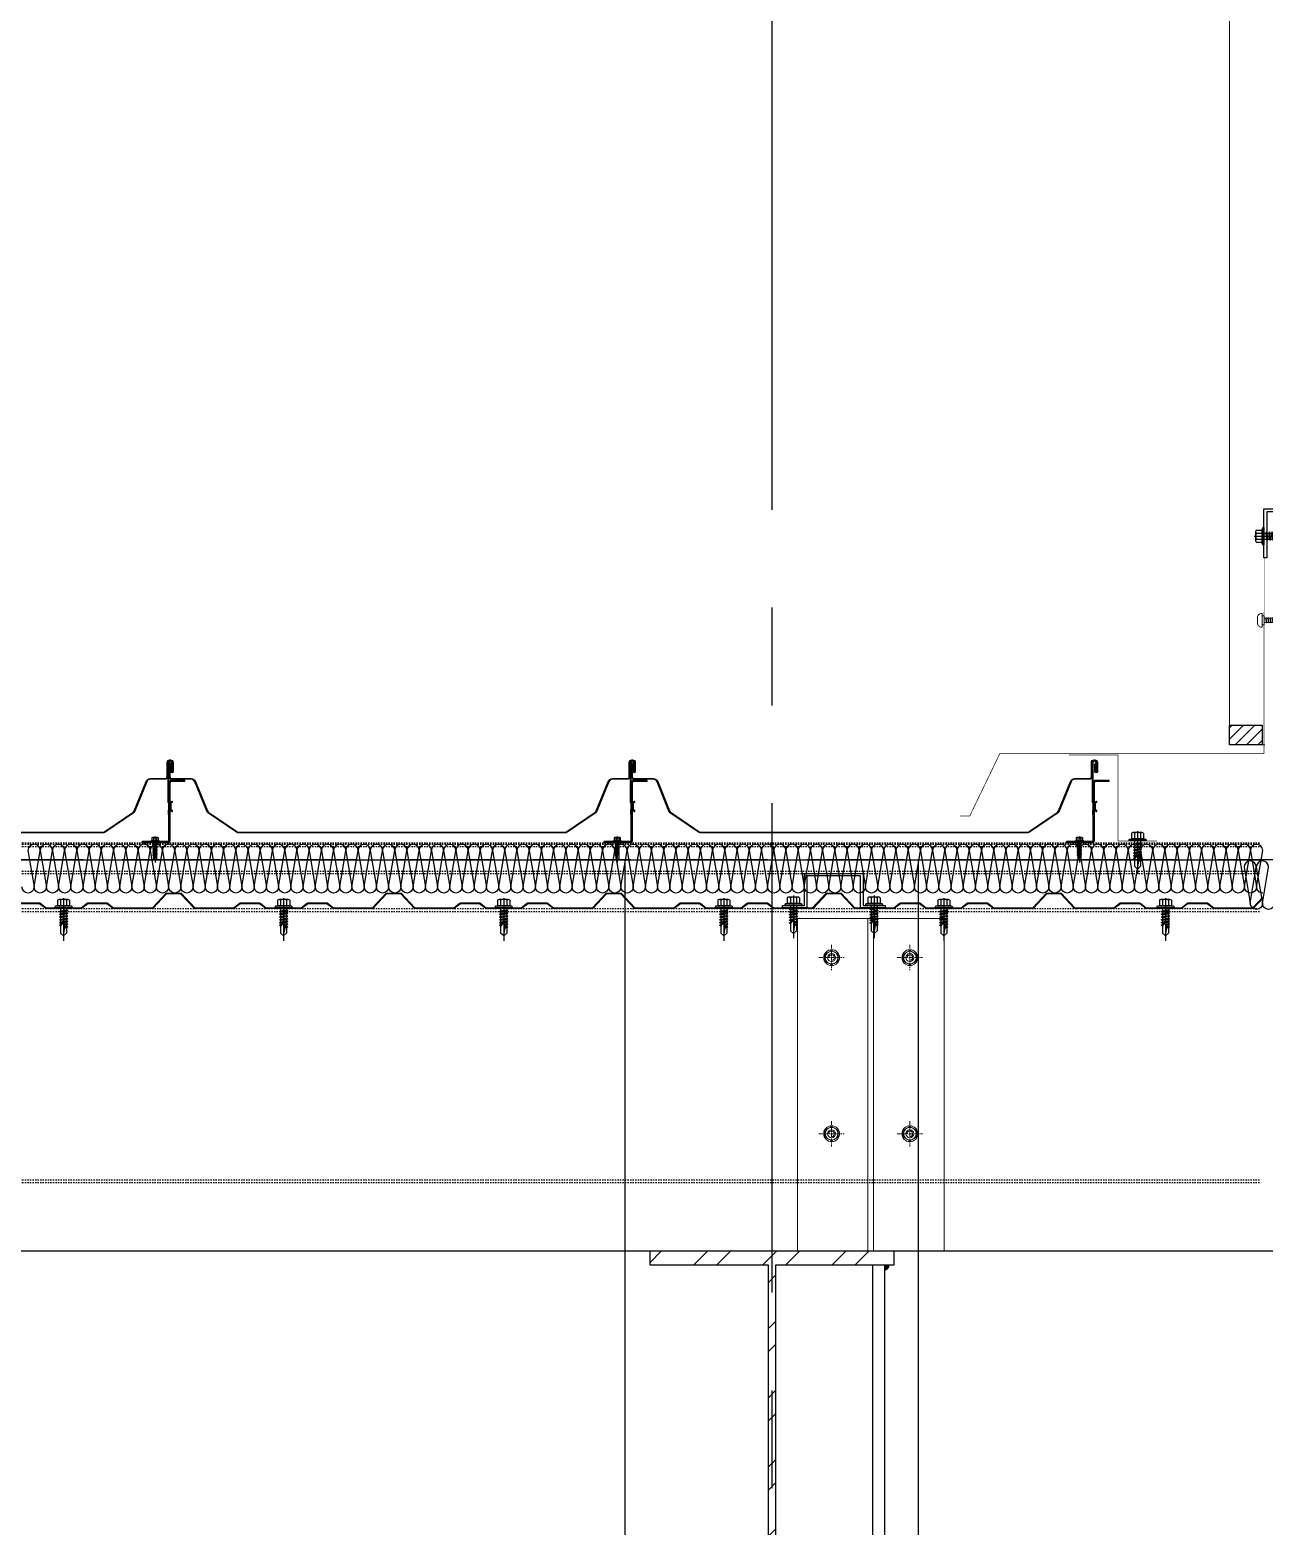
# Model space of a CAD drawing. Extents: x 220580 to 2027826, y -309201 to 71987.
# Drawn here: x 1040546 to 1041808, y -163057 to -161528 of the extents above; entities that cross this region are included whole.
import ezdxf

# ---------------------------------------------------------------- set-up
doc = ezdxf.new("R2010")
doc.units = 0
for name, pattern in [('CENTER', [2, 1.25, -0.25, 0.25, -0.25]), ('DASH', [0.35, 0.25, -0.1]), ('ZN-DOT', [0.25, 0, -0.25])]:
    doc.linetypes.add(name, pattern=pattern)
for name, color, linetype in [('!ZN5-钢材投影-40', 40, 'Continuous'), ('!ZN6-层高线-8', 8, 'ZN-DOT'), ('1 轴线 辅助线', 1, 'CENTER'), ('20剖面图$0$A-LIN-V', 9, 'Continuous'), ('A-AXIS-DP', 126, 'Continuous'), ('A-LIN-V', 9, 'Continuous'), ('AS-WALL', 40, 'Continuous'), ('BWM', 8, 'Continuous'), ('Fill', 8, 'Continuous'), ('Glass cotton', 95, 'Continuous'), ('pj', 4, 'Continuous'), ('SEAMLOK75 - SHEET', 6, 'Continuous'), ('V900型压型底板', 190, 'Continuous'), ('ZX', 240, 'CENTER'), ('建-墙-填充', 8, 'Continuous'), ('建-柱-钢', 9, 'Continuous'), ('焊缝', 8, 'Continuous'), ('紧固件', 40, 'Continuous')]:
    doc.layers.add(name, color=color, linetype=linetype)
for name, color, linetype, lineweight in [('0_SCREW RIVET', 4, 'Continuous', 15), ('S-dim', 81, 'Continuous', 0), ('屋面板', 6, 'Continuous', 13), ('底板', 2, 'Continuous', 13), ('彩钢板', 6, 'Continuous', 15), ('粗', 7, 'Continuous', 50)]:
    doc.layers.add(name, color=color, linetype=linetype, lineweight=lineweight)

# ---------------------------------------------------------------- blocks, each defined once
blk = doc.blocks.new('*U976')
at = {"layer": 'pj'}
for p, q in [((-4.4, 0.45), (-4.4, 0)), ((4.4, 0), (-4.4, 0)), ((-4.1, 0.75), (-3.1, 1)), ((4.1, 0.75), (-4.1, 0.75)), ((-3.1, 3.85), (-3.1, 1)), ((3.1, 1), (-3.1, 1)), ((2.33, 4.25), (-2.33, 4.25)), ((-2.04, 0.75), (-1.55, 1)), ((-1.55, 3.85), (-1.55, 1)), ((-1.55, 0), (-1.55, -1.59)), ((1.55, 3.85), (1.55, 1)), ((2.15, 0.75), (1.55, 1)), ((1.55, 0), (1.55, -1.09)), ((3.1, 3.85), (3.1, 1)), ((4.1, 0.75), (3.1, 1)), ((4.4, 0.45), (4.4, 0)), ((-2.11, -1.9), (2.11, -1.4)), ((-2.11, -1.9), (-1.55, -1.59)), ((-2.11, -1.9), (-1.55, -2.21)), ((-2.11, -3.3), (2.11, -2.8)), ((-2.11, -3.3), (-1.55, -2.99)), ((-2.11, -3.3), (-1.55, -3.61)), ((-2.11, -4.7), (2.11, -4.2)), ((-2.11, -4.7), (-1.55, -4.39)), ((-2.11, -4.7), (-1.55, -5.01)), ((-2.11, -6.1), (2.11, -5.6)), ((-2.11, -6.1), (-1.55, -5.79)), ((-2.11, -6.1), (-1.55, -6.41)), ((-2.11, -7.5), (2.11, -7)), ((-2.11, -7.5), (-1.55, -7.19)), ((-2.11, -7.5), (-1.55, -7.81)), ((-1.55, -1.59), (1.55, -1.09)), ((-1.55, -2.21), (1.55, -1.71)), ((-1.55, -2.21), (-1.55, -2.99)), ((-1.55, -2.99), (1.55, -2.49)), ((-1.55, -3.61), (1.55, -3.11)), ((-1.55, -3.61), (-1.55, -4.39)), ((-1.55, -4.39), (1.55, -3.89)), ((-1.55, -5.01), (1.55, -4.51)), ((-1.55, -5.01), (-1.55, -5.79)), ((-1.55, -5.79), (1.55, -5.29)), ((-1.55, -6.41), (1.55, -5.91)), ((-1.55, -6.41), (-1.55, -7.19)), ((-1.55, -7.19), (1.55, -6.69)), ((-1.55, -7.81), (1.55, -7.31)), ((1.55, -0.31), (1.55, -1.09)), ((2.11, -1.4), (1.55, -1.09)), ((2.11, -1.4), (1.55, -1.71)), ((1.55, -1.71), (1.55, -2.49)), ((2.11, -2.8), (1.55, -2.49)), ((2.11, -2.8), (1.55, -3.11)), ((1.55, -3.11), (1.55, -3.89)), ((2.11, -4.2), (1.55, -3.89)), ((2.11, -4.2), (1.55, -4.51)), ((1.55, -4.51), (1.55, -5.29)), ((2.11, -5.6), (1.55, -5.29)), ((2.11, -5.6), (1.55, -5.91)), ((1.55, -5.91), (1.55, -6.69)), ((2.11, -7), (1.55, -6.69)), ((2.11, -7), (1.55, -7.31)), ((1.55, -7.31), (1.55, -8.09)), ((-2.11, -8.9), (-1.55, -8.59)), ((-2.11, -8.9), (-1.14, -8.78)), ((-2.11, -8.9), (-1.55, -9.21)), ((-1.55, -7.81), (-1.55, -8.59)), ((-1.55, -8.59), (-0.99, -8.49)), ((-1.55, -9.21), (-1.33, -9.17)), ((-1.55, -9.21), (-1.55, -13)), ((0, -14.4), (-1.55, -13)), ((0, -14.4), (1.55, -13)), ((0.56, -8.24), (1.55, -8.09)), ((0.71, -8.55), (2.11, -8.4)), ((0.71, -8.83), (1.55, -8.71)), ((0.71, -9.61), (1.55, -9.49)), ((0.71, -9.95), (2.11, -9.8)), ((0.71, -10.23), (1.55, -10.11)), ((2.11, -8.4), (1.55, -8.09)), ((2.11, -8.4), (1.55, -8.71)), ((1.55, -8.71), (1.55, -9.49)), ((2.11, -9.8), (1.55, -9.49)), ((2.11, -9.8), (1.55, -10.11)), ((1.55, -10.11), (1.55, -13))]:
    blk.add_line(p, q, dxfattribs=at)
blk.add_lwpolyline([(0, -14.4), (0.71, -10.23), (0.71, -8.5, 0.417657), (0.41, -8.2, 0.097062), (-0.99, -8.49), (-1.55, -9.6)], format="xyb", dxfattribs=at)
for centre, radius, start, end in [((-4.1, 0.45), 0.3, 90, 180), ((-2.33, 3.3), 0.951, 35.40086, 144.59914), ((0, 1.05), 3.2, 61.05941, 118.94059), ((2.33, 3.3), 0.951, 35.40086, 144.59914), ((4.1, 0.45), 0.3, 0, 90)]:
    blk.add_arc(centre, radius, start, end, dxfattribs=at)
at = {"layer": 'ZX', "ltscale": 0.2}
blk.add_line((0, 4.94), (0, -16.83), dxfattribs=at)
blk = doc.blocks.new('00990')
at = {"color": 2}
blk.add_lwpolyline([(7292.4, -17093.5), (7314.9, -17093.5), (7314.9, -17061), (7374.9, -17061), (7374.9, -17093.5), (7397.4, -17093.5), (7397.4, -17096), (7372.4, -17096), (7372.4, -17063.5), (7317.4, -17063.5), (7317.4, -17096), (7292.4, -17096)], close=True, dxfattribs=at)
at = {"layer": '紧固件', "xscale": 2, "yscale": 2, "zscale": 2}
for p in [(7303.6, -17093.5), (7386.1, -17093.5, 0)]:
    blk.add_blockref('*U976', p, dxfattribs=at)
blk = doc.blocks.new('*U1984')
at = {"layer": 'pj'}
for p, q in [((-4.4, 0.5), (-4.4, 0)), ((4.4, 0), (-4.4, 0)), ((-4.1, 0.8), (-3.1, 1)), ((4.1, 0.8), (-4.1, 0.8)), ((-3.1, 3.9), (-3.1, 1)), ((3.1, 1), (-3.1, 1)), ((2.3, 4.2), (-2.3, 4.2)), ((-2, 0.8), (-1.5, 1)), ((-1.5, 3.9), (-1.5, 1)), ((-1.5, 0), (-1.5, -1.6)), ((1.5, 3.9), (1.5, 1)), ((2.2, 0.8), (1.5, 1)), ((1.5, 0), (1.5, -1.1)), ((3.1, 3.9), (3.1, 1)), ((4.1, 0.8), (3.1, 1)), ((4.4, 0.5), (4.4, 0)), ((-2.1, -1.9), (2.1, -1.4)), ((-2.1, -1.9), (-1.5, -1.6)), ((-2.1, -1.9), (-1.5, -2.2)), ((-2.1, -3.3), (2.1, -2.8)), ((-2.1, -3.3), (-1.5, -3)), ((-2.1, -3.3), (-1.5, -3.6)), ((-2.1, -4.7), (2.1, -4.2)), ((-2.1, -4.7), (-1.5, -4.4)), ((-2.1, -4.7), (-1.5, -5)), ((-2.1, -6.1), (2.1, -5.6)), ((-2.1, -6.1), (-1.5, -5.8)), ((-2.1, -6.1), (-1.5, -6.4)), ((-2.1, -7.5), (2.1, -7)), ((-2.1, -7.5), (-1.5, -7.2)), ((-2.1, -7.5), (-1.5, -7.8)), ((-2.1, -8.9), (2.1, -8.4)), ((-2.1, -8.9), (-1.5, -8.6)), ((-2.1, -8.9), (-1.5, -9.2)), ((-2.1, -10.3), (2.1, -9.8)), ((-2.1, -10.3), (-1.5, -10)), ((-2.1, -10.3), (-1.5, -10.6)), ((-2.1, -11.7), (2.1, -11.2)), ((-2.1, -11.7), (-1.5, -11.4)), ((-2.1, -11.7), (-1.5, -12)), ((-2.1, -13.1), (-1.5, -12.8)), ((-2.1, -13.1), (-1.1, -13)), ((-2.1, -13.1), (-1.5, -13.4)), ((-1.5, -1.6), (1.5, -1.1)), ((-1.5, -2.2), (1.5, -1.7)), ((-1.5, -2.2), (-1.5, -3)), ((-1.5, -3), (1.5, -2.5)), ((-1.5, -3.6), (1.5, -3.1)), ((-1.5, -3.6), (-1.5, -4.4)), ((-1.5, -4.4), (1.5, -3.9)), ((-1.5, -5), (1.5, -4.5)), ((-1.5, -5), (-1.5, -5.8)), ((-1.5, -5.8), (1.5, -5.3)), ((-1.5, -6.4), (1.5, -5.9)), ((-1.5, -6.4), (-1.5, -7.2)), ((-1.5, -7.2), (1.5, -6.7)), ((-1.5, -7.8), (1.5, -7.3)), ((-1.5, -7.8), (-1.5, -8.6)), ((-1.5, -8.6), (1.5, -8.1)), ((-1.5, -9.2), (1.5, -8.7)), ((-1.5, -9.2), (-1.5, -10)), ((-1.5, -10), (1.5, -9.5)), ((-1.5, -10.6), (1.5, -10.1)), ((-1.5, -10.6), (-1.5, -11.4)), ((-1.5, -11.4), (1.5, -10.9)), ((-1.5, -12), (1.5, -11.5)), ((-1.5, -12), (-1.5, -12.8)), ((-1.5, -12.8), (-1, -12.7)), ((-1.5, -13.4), (-1.5, -17.2)), ((-1.5, -13.4), (-1.3, -13.4)), ((0.6, -12.4), (1.5, -12.3)), ((0.7, -12.8), (2.1, -12.6)), ((0.7, -13), (1.5, -12.9)), ((0.7, -13.8), (1.5, -13.7)), ((0.7, -14.2), (2.1, -14)), ((0.7, -14.4), (1.5, -14.3)), ((1.5, -0.3), (1.5, -1.1)), ((2.1, -1.4), (1.5, -1.1)), ((2.1, -1.4), (1.5, -1.7)), ((1.5, -1.7), (1.5, -2.5)), ((2.1, -2.8), (1.5, -2.5)), ((2.1, -2.8), (1.5, -3.1)), ((1.5, -3.1), (1.5, -3.9)), ((2.1, -4.2), (1.5, -3.9)), ((2.1, -4.2), (1.5, -4.5)), ((1.5, -4.5), (1.5, -5.3)), ((2.1, -5.6), (1.5, -5.3)), ((2.1, -5.6), (1.5, -5.9)), ((1.5, -5.9), (1.5, -6.7)), ((2.1, -7), (1.5, -6.7)), ((2.1, -7), (1.5, -7.3)), ((1.5, -7.3), (1.5, -8.1)), ((2.1, -8.4), (1.5, -8.1)), ((2.1, -8.4), (1.5, -8.7)), ((1.5, -8.7), (1.5, -9.5)), ((2.1, -9.8), (1.5, -9.5)), ((2.1, -9.8), (1.5, -10.1)), ((1.5, -10.1), (1.5, -10.9)), ((2.1, -11.2), (1.5, -10.9)), ((2.1, -11.2), (1.5, -11.5)), ((1.5, -11.5), (1.5, -12.3)), ((2.1, -12.6), (1.5, -12.3)), ((2.1, -12.6), (1.5, -12.9)), ((1.5, -12.9), (1.5, -13.7)), ((2.1, -14), (1.5, -13.7)), ((2.1, -14), (1.5, -14.3)), ((1.5, -14.3), (1.5, -17.2)), ((0, -18.6), (-1.5, -17.2)), ((0, -18.6), (1.5, -17.2))]:
    blk.add_line(p, q, dxfattribs=at)
blk.add_lwpolyline([(0, -18.6), (0.7, -14.4), (0.7, -12.7, 0.417657), (0.4, -12.4, 0.097062), (-1, -12.7), (-1.5, -13.8)], format="xyb", dxfattribs=at)
for centre, radius, start, end in [((-4.1, 0.5), 0.3, 90, 180), ((-2.3, 3.3), 0.951, 35.4009, 144.5991), ((0, 1), 3.2, 61.0594, 118.9406), ((2.3, 3.3), 0.951, 35.4009, 144.5991), ((4.1, 0.5), 0.3, 0, 90)]:
    blk.add_arc(centre, radius, start, end, dxfattribs=at)
at = {"layer": 'ZX', "ltscale": 0.2}
blk.add_line((0, 4.9), (0, -21), dxfattribs=at)
blk = doc.blocks.new('A$C06060CBF')
at = {"layer": '粗', "lineweight": -2}
for p, q in [((26.8, 41.2), (26.8, 82.1)), ((27.4, 41.2), (27.4, 82.1)), ((27.4, 2.3), (27.4, 61.4)), ((28.7, 2.3), (28.7, 61.4)), ((43.8, 63.6), (29.7, 63.6)), ((43.8, 62.4), (29.7, 62.4)), ((43.8, 62.4), (43.8, 63.6)), ((28.7, 59.5), (27.4, 59.5)), ((26.8, 33), (26.8, 28.9)), ((28.7, 41.2), (27.4, 41.2)), ((27.4, 33), (27.4, 28.9)), ((28.7, 33), (27.4, 33)), ((30.4, 42.2), (28, 40.8)), ((30.4, 32), (28, 33.3)), ((29.2, 40.8), (28.4, 40.3)), ((29.2, 33.4), (28.4, 33.9)), ((30.7, 41.6), (29.2, 40.8)), ((29.2, 33.8), (29.2, 40.3)), ((30.7, 32.5), (29.2, 33.4)), ((30.9, 41.1), (29.8, 40.4)), ((29.8, 33.8), (29.8, 40.3)), ((30.6, 33.3), (29.8, 33.7)), ((30.9, 33.1), (29.8, 33.7)), ((26.4, 1.2), (0, 1.2)), ((0, 0), (0, 1.2)), ((26.4, 0), (0, 0)), ((19.5, 0), (19.5, 1.2))]:
    blk.add_line(p, q, dxfattribs=at)
at = {"layer": '粗'}
blk.add_line((27.4, 28.9), (26.8, 28.9), dxfattribs=at)
at = {"layer": '粗', "linetype": 'DASH', "lineweight": -2}
for p, q in [((9.7, 1.2), (9.7, 0)), ((16.9, 1.2), (16.9, 0))]:
    blk.add_line(p, q, dxfattribs=at)
at = {"layer": '粗', "lineweight": -2}
blk.add_lwpolyline([(27.4, 82.1, -1), (29.9, 82.1), (29.9, 73.1), (30.5, 73.1), (30.5, 82.1, 1), (26.8, 82.1)], format="xyb", dxfattribs=at)
for centre, radius, start, end in [((29.7, 61.4), 2.25, 90, 180), ((29.7, 61.4), 1.02, 90, 180), ((27.8, 41.2), 1.02, 180, 300), ((27.8, 33), 1.02, 60, 180), ((27.8, 41.2), 0.41, 180, 300), ((27.8, 33), 0.41, 60, 180), ((29.9, 40.3), 0.717, 120, 180), ((29.9, 33.8), 0.717, 180, 240), ((29.9, 40.3), 0.102, 120, 180), ((29.9, 33.8), 0.102, 180, 240), ((30.6, 41.6), 0.627, 302.657, 103.9204), ((30.6, 32.6), 0.627, 256.0796, 57.343), ((26.4, 2.3), 1.02, 270, 0), ((26.4, 2.3), 2.25, 270, 0)]:
    blk.add_arc(centre, radius, start, end, dxfattribs=at)
at = {"layer": '紧固件', "xscale": -1.023999999801318, "yscale": 1.023999999801318, "zscale": 1.023999999801318}
blk.add_blockref('*U1984', (13.2, 1.2), dxfattribs=at)
blk = doc.blocks.new('903092')
at = {"layer": 'A-AXIS-DP', "color": 2, "ltscale": 2800}
blk.add_lwpolyline([(1167543.6, 395881.2), (1167496.6, 395881.2), (1167496.6, 395834.2), (1167493.6, 395834.2), (1167493.6, 395884.2), (1167543.6, 395884.2)], close=True, dxfattribs=at)
at = {"layer": '屋面板', "color": 6, "const_width": 0.7}
blk.add_lwpolyline([(1167493.6, 395884.2), (1167493.6, 395634.2)], close=True, dxfattribs=at)
at = {"layer": '屋面板', "color": 6}
blk.add_lwpolyline([(1167182.9, 395570.5, 0.7, 0.7, 0), (1167192.9, 395570.5, 0.7, 0.7, 0), (1167223.6, 395634.2, 0.7, 0.7, 0), (1167493.6, 395634.2, 0.7, 0.7, 0), (1167223.6, 395634.2, 0, 0, 0)], format="xyseb", dxfattribs=at)
at = {"layer": '屋面板', "color": 2}
blk.add_lwpolyline([(1167294.4, 395632.8, 0.7, 0.7, 0), (1167344.4, 395632.8, 0.7, 0.7, 0), (1167344.4, 395545, 0.7, 0.7, 0), (1167344.4, 395632.8, 0, 0, 0)], format="xyseb", dxfattribs=at)
at = {"layer": '屋面板', "color": 2, "const_width": 0.7}
blk.add_lwpolyline([(1167344.4, 395545), (1167384.4, 395545)], dxfattribs=at)
at = {"layer": '紧固件', "xscale": 2, "yscale": 2, "zscale": 2, "rotation": 90}
blk.add_blockref('*U976', (1167493.6, 395856.4), dxfattribs=at)
at = {"layer": '紧固件', "xscale": 2, "yscale": 2, "zscale": 2}
blk.add_blockref('*U976', (1167364.4, 395545), dxfattribs=at)
blk = doc.blocks.new('*U978')
at = {"color": 4}
for points in [[(-7, -1, 1), (9, -1, 1), (-7, -1, 1)], [(-5.4, -1, 1), (7.4, -1, 1), (-5.4, -1, 1)], [(-3, -1, 1), (5, -1, 1), (-3, -1, 1)], [(1, -3.8, 2.414214), (-1.8, -1, 2.414214)]]:
    blk.add_lwpolyline(points, format="xyb", dxfattribs=at)
blk.add_lwpolyline([(1, -8.3), (-5.7, -4.6), (-5.7, 2.6), (1, 6.3), (7.7, 2.6), (7.7, -4.6), (1, -8.3)], dxfattribs=at)
at = {"color": 1, "linetype": 'CENTER', "ltscale": 3}
for points in [[(1, 11.8), (1, -13.8)], [(-11.8, -1), (13.8, -1)]]:
    blk.add_lwpolyline(points, dxfattribs=at)
blk = doc.blocks.new('4356')
at = {"layer": 'S-dim', "ltscale": 10}
for p, q in [((1239454.8, -86062.1), (1239604.8, -86062.1)), ((1239454.8, -86062.1), (1239454.8, -86402.1)), ((1239526.8, -86062.1), (1239526.8, -86402.1)), ((1239532.8, -86062.1), (1239532.8, -86402.1)), ((1239604.8, -86062.1), (1239604.8, -86402.1)), ((1239454.8, -86402.1), (1239604.8, -86402.1))]:
    blk.add_line(p, q, dxfattribs=at)
at = {"xscale": 1.010860484544767, "yscale": 1.010860484544767, "zscale": 1.010860484544767}
for p in [(1239488.8, -86101.1), (1239568.8, -86101.1), (1239488.8, -86281.1), (1239568.8, -86281.1)]:
    blk.add_blockref('*U978', p, dxfattribs=at)
blk = doc.blocks.new('A$C073f1b6f')
at = {"color": 1, "ltscale": 10}
blk.add_line((-3522.2, -2382.6), (-333.2, -2382.6), dxfattribs=at)
at = {"color": 3, "ltscale": 10}
for p, q in [((-3522.2, -2384.1), (-333.2, -2384.1)), ((-3522.2, -2386.6), (-333.2, -2386.6)), ((-3522.2, -2411.6), (-333.2, -2411.6)), ((-3522.2, -2414.1), (-333.2, -2414.1))]:
    blk.add_line(p, q, dxfattribs=at)
at = {"color": 6, "ltscale": 10}
for p, q in [((-3522.2, -2450), (-333.2, -2450)), ((-3522.2, -2453), (-333.2, -2453)), ((-3522.2, -2727), (-333.2, -2727)), ((-3522.2, -2730), (-333.2, -2730))]:
    blk.add_line(p, q, dxfattribs=at)
at = {"layer": 'A-LIN-V', "color": 8}
blk.add_line((-3525.2, -2400), (-335, -2400), dxfattribs=at)
at = {"layer": 'A-LIN-V'}
blk.add_line((-3522.2, -2400), (-332, -2400), dxfattribs=at)
at = {"layer": 'AS-WALL', "color": 8}
blk.add_line((-435, -2400), (-335, -2400), dxfattribs=at)
at = {"layer": 'AS-WALL'}
blk.add_line((-432, -2400), (-332, -2400), dxfattribs=at)
at = {"layer": 'BWM'}
blk.add_lwpolyline([(-333.2, -2434.1, -0.414214), (-339.4, -2427.8), (-333.2, -2390.4, 1), (-345.7, -2390.4), (-339.4, -2427.8, -1), (-351.9, -2427.8), (-345.7, -2390.4, 1), (-358.2, -2390.4), (-351.9, -2427.8, -1), (-364.4, -2427.8), (-358.2, -2390.4, 1), (-370.7, -2390.4), (-364.4, -2427.8, -1), (-376.9, -2427.8), (-370.7, -2390.4, 1), (-383.2, -2390.4), (-376.9, -2427.8, -1), (-389.4, -2427.8), (-383.2, -2390.4, 1), (-395.7, -2390.4), (-389.4, -2427.8, -1), (-401.9, -2427.8), (-395.7, -2390.4, 1), (-408.2, -2390.4), (-401.9, -2427.8, -1), (-414.4, -2427.8), (-408.2, -2390.4, 1), (-420.7, -2390.4), (-414.4, -2427.8, -1), (-426.9, -2427.8), (-420.7, -2390.4, 1), (-433.2, -2390.4), (-426.9, -2427.8, -1), (-439.4, -2427.8), (-433.2, -2390.4, 1), (-445.7, -2390.4), (-439.4, -2427.8, -1), (-451.9, -2427.8), (-445.7, -2390.4, 1), (-458.2, -2390.4), (-451.9, -2427.8, -1), (-464.4, -2427.8), (-458.2, -2390.4, 1), (-470.7, -2390.4), (-464.4, -2427.8, -1), (-476.9, -2427.8), (-470.7, -2390.4, 1), (-483.2, -2390.4), (-476.9, -2427.8, -1), (-489.4, -2427.8), (-483.2, -2390.4, 1), (-495.7, -2390.4), (-489.4, -2427.8, -1), (-501.9, -2427.8), (-495.7, -2390.4, 1), (-508.2, -2390.4), (-501.9, -2427.8, -1), (-514.4, -2427.8), (-508.2, -2390.4, 1), (-520.7, -2390.4), (-514.4, -2427.8, -1), (-526.9, -2427.8), (-520.7, -2390.4, 1), (-533.2, -2390.4), (-526.9, -2427.8, -1), (-539.4, -2427.8), (-533.2, -2390.4, 1), (-545.7, -2390.4), (-539.4, -2427.8, -1), (-551.9, -2427.8), (-545.7, -2390.4, 1), (-558.2, -2390.4), (-551.9, -2427.8, -1), (-564.4, -2427.8), (-558.2, -2390.4, 1), (-570.7, -2390.4), (-564.4, -2427.8, -1), (-576.9, -2427.8), (-570.7, -2390.4, 1), (-583.2, -2390.4), (-576.9, -2427.8, -1), (-589.4, -2427.8), (-583.2, -2390.4, 1), (-595.7, -2390.4), (-589.4, -2427.8, -1), (-601.9, -2427.8), (-595.7, -2390.4, 1), (-608.2, -2390.4), (-601.9, -2427.8, -1), (-614.4, -2427.8), (-608.2, -2390.4, 1), (-620.7, -2390.4), (-614.4, -2427.8, -1), (-626.9, -2427.8), (-620.7, -2390.4, 1), (-633.2, -2390.4), (-626.9, -2427.8, -1), (-639.4, -2427.8), (-633.2, -2390.4, 1), (-645.7, -2390.4), (-639.4, -2427.8, -1), (-651.9, -2427.8), (-645.7, -2390.4, 1), (-658.2, -2390.4), (-651.9, -2427.8, -1), (-664.4, -2427.8), (-658.2, -2390.4, 1), (-670.7, -2390.4), (-664.4, -2427.8, -1), (-676.9, -2427.8), (-670.7, -2390.4, 1), (-683.2, -2390.4), (-676.9, -2427.8, -1), (-689.4, -2427.8), (-683.2, -2390.4, 1), (-695.7, -2390.4), (-689.4, -2427.8, -1), (-701.9, -2427.8), (-695.7, -2390.4, 1), (-708.2, -2390.4), (-701.9, -2427.8, -1), (-714.4, -2427.8), (-708.2, -2390.4, 1), (-720.7, -2390.4), (-714.4, -2427.8, -1), (-726.9, -2427.8), (-720.7, -2390.4, 1), (-733.2, -2390.4), (-726.9, -2427.8, -1), (-739.4, -2427.8), (-733.2, -2390.4, 1), (-745.7, -2390.4), (-739.4, -2427.8, -1), (-751.9, -2427.8), (-745.7, -2390.4, 1), (-758.2, -2390.4), (-751.9, -2427.8, -1), (-764.4, -2427.8), (-758.2, -2390.4, 1), (-770.7, -2390.4), (-764.4, -2427.8, -1), (-776.9, -2427.8), (-770.7, -2390.4, 1), (-783.2, -2390.4), (-776.9, -2427.8, -1), (-789.4, -2427.8), (-783.2, -2390.4, 1), (-795.7, -2390.4), (-789.4, -2427.8, -1), (-801.9, -2427.8), (-795.7, -2390.4, 1), (-808.2, -2390.4), (-801.9, -2427.8, -1), (-814.4, -2427.8), (-808.2, -2390.4, 1), (-820.7, -2390.4), (-814.4, -2427.8, -1), (-826.9, -2427.8), (-820.7, -2390.4, 1), (-833.2, -2390.4), (-826.9, -2427.8, -1), (-839.4, -2427.8), (-833.2, -2390.4, 1), (-845.7, -2390.4), (-839.4, -2427.8, -1), (-851.9, -2427.8), (-845.7, -2390.4, 1), (-858.2, -2390.4), (-851.9, -2427.8, -1), (-864.4, -2427.8), (-858.2, -2390.4, 1), (-870.7, -2390.4), (-864.4, -2427.8, -1), (-876.9, -2427.8), (-870.7, -2390.4, 1), (-883.2, -2390.4), (-876.9, -2427.8, -1), (-889.4, -2427.8), (-883.2, -2390.4, 1), (-895.7, -2390.4), (-889.4, -2427.8, -1), (-901.9, -2427.8), (-895.7, -2390.4, 1), (-908.2, -2390.4), (-901.9, -2427.8, -1), (-914.4, -2427.8), (-908.2, -2390.4, 1), (-920.7, -2390.4), (-914.4, -2427.8, -1), (-926.9, -2427.8), (-920.7, -2390.4, 1), (-933.2, -2390.4), (-926.9, -2427.8, -1), (-939.4, -2427.8), (-933.2, -2390.4, 1), (-945.7, -2390.4), (-939.4, -2427.8, -1), (-951.9, -2427.8), (-945.7, -2390.4, 1), (-958.2, -2390.4), (-951.9, -2427.8, -1), (-964.4, -2427.8), (-958.2, -2390.4, 1), (-970.7, -2390.4), (-964.4, -2427.8, -1), (-976.9, -2427.8), (-970.7, -2390.4, 1), (-983.2, -2390.4), (-976.9, -2427.8, -1), (-989.4, -2427.8), (-983.2, -2390.4, 1), (-995.7, -2390.4), (-989.4, -2427.8, -1), (-1001.9, -2427.8), (-995.7, -2390.4, 1), (-1008.2, -2390.4), (-1001.9, -2427.8, -1), (-1014.4, -2427.8), (-1008.2, -2390.4, 1), (-1020.7, -2390.4), (-1014.4, -2427.8, -1), (-1026.9, -2427.8), (-1020.7, -2390.4, 1), (-1033.2, -2390.4), (-1026.9, -2427.8, -1), (-1039.4, -2427.8), (-1033.2, -2390.4, 1), (-1045.7, -2390.4), (-1039.4, -2427.8, -1), (-1051.9, -2427.8), (-1045.7, -2390.4, 1), (-1058.2, -2390.4), (-1051.9, -2427.8, -1), (-1064.4, -2427.8), (-1058.2, -2390.4, 1), (-1070.7, -2390.4), (-1064.4, -2427.8, -1), (-1076.9, -2427.8), (-1070.7, -2390.4, 1), (-1083.2, -2390.4), (-1076.9, -2427.8, -1), (-1089.4, -2427.8), (-1083.2, -2390.4, 1), (-1095.7, -2390.4), (-1089.4, -2427.8, -1), (-1101.9, -2427.8), (-1095.7, -2390.4, 1), (-1108.2, -2390.4), (-1101.9, -2427.8, -1), (-1114.4, -2427.8), (-1108.2, -2390.4, 1), (-1120.7, -2390.4), (-1114.4, -2427.8, -1), (-1126.9, -2427.8), (-1120.7, -2390.4, 1), (-1133.2, -2390.4), (-1126.9, -2427.8, -1), (-1139.4, -2427.8), (-1133.2, -2390.4, 1), (-1145.7, -2390.4), (-1139.4, -2427.8, -1), (-1151.9, -2427.8), (-1145.7, -2390.4, 1), (-1158.2, -2390.4), (-1151.9, -2427.8, -1), (-1164.4, -2427.8), (-1158.2, -2390.4, 1), (-1170.7, -2390.4), (-1164.4, -2427.8, -1), (-1176.9, -2427.8), (-1170.7, -2390.4, 1), (-1183.2, -2390.4), (-1176.9, -2427.8, -1), (-1189.4, -2427.8), (-1183.2, -2390.4, 1), (-1195.7, -2390.4), (-1189.4, -2427.8, -1), (-1201.9, -2427.8), (-1195.7, -2390.4, 1), (-1208.2, -2390.4), (-1201.9, -2427.8, -1), (-1214.4, -2427.8), (-1208.2, -2390.4, 1), (-1220.7, -2390.4), (-1214.4, -2427.8, -1), (-1226.9, -2427.8), (-1220.7, -2390.4, 1), (-1233.2, -2390.4), (-1226.9, -2427.8, -1), (-1239.4, -2427.8), (-1233.2, -2390.4, 1), (-1245.7, -2390.4), (-1239.4, -2427.8, -1), (-1251.9, -2427.8), (-1245.7, -2390.4, 1), (-1258.2, -2390.4), (-1251.9, -2427.8, -1), (-1264.4, -2427.8), (-1258.2, -2390.4, 1), (-1270.7, -2390.4), (-1264.4, -2427.8, -1), (-1276.9, -2427.8), (-1270.7, -2390.4, 1), (-1283.2, -2390.4), (-1276.9, -2427.8, -1), (-1289.4, -2427.8), (-1283.2, -2390.4, 1), (-1295.7, -2390.4), (-1289.4, -2427.8, -1), (-1301.9, -2427.8), (-1295.7, -2390.4, 1), (-1308.2, -2390.4), (-1301.9, -2427.8, -1), (-1314.4, -2427.8), (-1308.2, -2390.4, 1), (-1320.7, -2390.4), (-1314.4, -2427.8, -1), (-1326.9, -2427.8), (-1320.7, -2390.4, 1), (-1333.2, -2390.4), (-1326.9, -2427.8, -1), (-1339.4, -2427.8), (-1333.2, -2390.4, 1), (-1345.7, -2390.4), (-1339.4, -2427.8, -1), (-1351.9, -2427.8), (-1345.7, -2390.4, 1), (-1358.2, -2390.4), (-1351.9, -2427.8, -1), (-1364.4, -2427.8), (-1358.2, -2390.4, 1), (-1370.7, -2390.4), (-1364.4, -2427.8, -1), (-1376.9, -2427.8), (-1370.7, -2390.4, 1), (-1383.2, -2390.4), (-1376.9, -2427.8, -1), (-1389.4, -2427.8), (-1383.2, -2390.4, 1), (-1395.7, -2390.4), (-1389.4, -2427.8, -1), (-1401.9, -2427.8), (-1395.7, -2390.4, 1), (-1408.2, -2390.4), (-1401.9, -2427.8, -1), (-1414.4, -2427.8), (-1408.2, -2390.4, 1), (-1420.7, -2390.4), (-1414.4, -2427.8, -1), (-1426.9, -2427.8), (-1420.7, -2390.4, 1), (-1433.2, -2390.4), (-1426.9, -2427.8, -1), (-1439.4, -2427.8), (-1433.2, -2390.4, 1), (-1445.7, -2390.4), (-1439.4, -2427.8, -1), (-1451.9, -2427.8), (-1445.7, -2390.4, 1), (-1458.2, -2390.4), (-1451.9, -2427.8, -1), (-1464.4, -2427.8), (-1458.2, -2390.4, 1), (-1470.7, -2390.4), (-1464.4, -2427.8, -1), (-1476.9, -2427.8), (-1470.7, -2390.4, 1), (-1483.2, -2390.4), (-1476.9, -2427.8, -1), (-1489.4, -2427.8), (-1483.2, -2390.4, 1), (-1495.7, -2390.4), (-1489.4, -2427.8, -1), (-1501.9, -2427.8), (-1495.7, -2390.4, 1), (-1508.2, -2390.4), (-1501.9, -2427.8, -1), (-1514.4, -2427.8), (-1508.2, -2390.4, 1), (-1520.7, -2390.4), (-1514.4, -2427.8, -1), (-1526.9, -2427.8), (-1520.7, -2390.4, 1), (-1533.2, -2390.4), (-1526.9, -2427.8, -1), (-1539.4, -2427.8), (-1533.2, -2390.4, 1), (-1545.7, -2390.4), (-1539.4, -2427.8, -1), (-1551.9, -2427.8), (-1545.7, -2390.4, 1), (-1558.2, -2390.4), (-1551.9, -2427.8, -1), (-1564.4, -2427.8), (-1558.2, -2390.4, 1), (-1570.7, -2390.4), (-1564.4, -2427.8, -1), (-1576.9, -2427.8), (-1570.7, -2390.4, 1), (-1583.2, -2390.4), (-1576.9, -2427.8, -1), (-1589.4, -2427.8), (-1583.2, -2390.4, 1), (-1595.7, -2390.4), (-1589.4, -2427.8, -1), (-1601.9, -2427.8)], format="xyb", dxfattribs=at)
at = {"layer": 'SEAMLOK75 - SHEET'}
blk.add_lwpolyline([(-1686, -2371.9), (-1519.4, -2371.9, 0.149451), (-1517.2, -2371.2), (-1488.6, -2351.9, 0.149451), (-1487.2, -2350.1), (-1475, -2320, -0.305731), (-1470.6, -2317.1), (-1455.4, -2317.1, 0.414214), (-1453.4, -2315.1), (-1453.4, -2300.6, -0.414214), (-1450.7, -2297.9), (-1450, -2297.9, -0.414214), (-1447.3, -2300.6), (-1447.3, -2309.9, -1), (-1450, -2309.9), (-1450, -2302), (-1449.3, -2302), (-1449.3, -2309.9, 1), (-1448, -2309.9), (-1448, -2300.6, 0.414214), (-1450, -2298.6), (-1450.7, -2298.6, 0.414214), (-1452.7, -2300.6), (-1452.7, -2315.1, -0.414214), (-1455.4, -2317.8), (-1470.6, -2317.8, 0.305731), (-1474.3, -2320.3), (-1486.5, -2350.4, -0.149451), (-1488.2, -2352.5), (-1516.8, -2371.8, -0.149451), (-1519.4, -2372.6), (-1686, -2372.6)], format="xyb", dxfattribs=at)
for points in [[(-1213.4, -2372.6), (-1379.9, -2372.6, -0.149451), (-1382.6, -2371.8), (-1411.1, -2352.5, -0.149451), (-1412.9, -2350.4), (-1425, -2320.3, 0.305731), (-1428.7, -2317.8), (-1448.5, -2317.8, -0.414214), (-1451.2, -2315.1), (-1451.2, -2302, -1), (-1449.1, -2302), (-1449.1, -2309.9), (-1449.8, -2309.9), (-1449.8, -2302, 1), (-1450.5, -2302), (-1450.5, -2315.1, 0.414214), (-1448.5, -2317.1), (-1428.7, -2317.1, -0.305731), (-1424.4, -2320), (-1412.2, -2350.1, 0.149451), (-1410.7, -2351.9), (-1382.2, -2371.2, 0.149451), (-1379.9, -2371.9), (-1213.4, -2371.9), (-1046.9, -2371.9, 0.149451), (-1044.6, -2371.2), (-1016.1, -2351.9, 0.149451), (-1014.6, -2350.1), (-1002.4, -2320, -0.305731), (-998.1, -2317.1), (-982.9, -2317.1, 0.414214), (-980.9, -2315.1), (-980.9, -2300.6, -0.414214), (-978.2, -2297.9), (-977.5, -2297.9, -0.414214), (-974.8, -2300.6), (-974.8, -2309.9, -1), (-977.5, -2309.9), (-977.5, -2302), (-976.8, -2302), (-976.8, -2309.9, 1), (-975.5, -2309.9), (-975.5, -2300.6, 0.414214), (-977.5, -2298.6), (-978.2, -2298.6, 0.414214), (-980.2, -2300.6), (-980.2, -2315.1, -0.414214), (-982.9, -2317.8), (-998.1, -2317.8, 0.305731), (-1001.8, -2320.3), (-1014, -2350.4, -0.149451), (-1015.7, -2352.5), (-1044.3, -2371.8, -0.149451), (-1046.9, -2372.6)], [(-740.9, -2372.6), (-907.4, -2372.6, -0.149451), (-910, -2371.8), (-938.6, -2352.5, -0.149451), (-940.3, -2350.4), (-952.5, -2320.3, 0.305731), (-956.2, -2317.8), (-975.9, -2317.8, -0.414214), (-978.6, -2315.1), (-978.6, -2302, -1), (-976.5, -2302), (-976.5, -2309.9), (-977.2, -2309.9), (-977.2, -2302, 1), (-977.9, -2302), (-977.9, -2315.1, 0.414214), (-975.9, -2317.1), (-956.2, -2317.1, -0.305731), (-951.8, -2320), (-939.7, -2350.1, 0.149451), (-938.2, -2351.9), (-909.6, -2371.2, 0.149451), (-907.4, -2371.9), (-740.9, -2371.9), (-574.3, -2371.9, 0.149451), (-572.1, -2371.2), (-543.5, -2351.9, 0.149451), (-542, -2350.1), (-529.9, -2320, -0.305731), (-525.5, -2317.1), (-510.3, -2317.1, 0.414214), (-508.3, -2315.1), (-508.3, -2300.6, -0.414214), (-505.6, -2297.9), (-504.9, -2297.9, -0.414214), (-502.2, -2300.6), (-502.2, -2309.9, -1), (-504.9, -2309.9), (-504.9, -2302), (-504.2, -2302), (-504.2, -2309.9, 1), (-502.9, -2309.9), (-502.9, -2300.6, 0.414214), (-504.9, -2298.6), (-505.6, -2298.6, 0.414214), (-507.6, -2300.6), (-507.6, -2315.1, -0.414214), (-510.3, -2317.8), (-525.5, -2317.8, 0.305731), (-529.2, -2320.3), (-541.4, -2350.4, -0.149451), (-543.1, -2352.5), (-571.7, -2371.8, -0.149451), (-574.3, -2372.6)]]:
    blk.add_lwpolyline(points, format="xyb", close=True, dxfattribs=at)
at = {"layer": '底板', "color": 2}
for points in [[(-1603.9, -2444.1), (-1583.7, -2444.1), (-1577.2, -2449.1), (-1541.4, -2449.1), (-1534.9, -2444.1), (-1514.7, -2444.1), (-1508.2, -2449.1), (-1468.4, -2449.1), (-1454.4, -2434.1), (-1439.2, -2434.1), (-1425.2, -2449.1), (-1385.4, -2449.1), (-1378.9, -2444.1), (-1358.7, -2444.1), (-1352.2, -2449.1), (-1316.4, -2449.1), (-1309.9, -2444.1), (-1289.7, -2444.1), (-1283.2, -2449.1), (-1243.4, -2449.1), (-1229.4, -2434.1), (-1221.8, -2434.1)], [(-1221.8, -2434.1), (-1214.2, -2434.1), (-1200.2, -2449.1), (-1160.4, -2449.1), (-1153.9, -2444.1), (-1133.7, -2444.1), (-1127.2, -2449.1), (-1091.4, -2449.1), (-1084.9, -2444.1), (-1064.7, -2444.1), (-1058.2, -2449.1), (-1018.4, -2449.1), (-1004.4, -2434.1), (-989.2, -2434.1), (-975.2, -2449.1), (-935.4, -2449.1), (-928.9, -2444.1), (-908.7, -2444.1), (-902.2, -2449.1), (-866.4, -2449.1), (-859.9, -2444.1), (-839.7, -2444.1), (-833.2, -2449.1), (-793.4, -2449.1), (-779.4, -2434.1), (-764.2, -2434.1), (-750.2, -2449.1), (-710.4, -2449.1), (-703.9, -2444.1), (-683.7, -2444.1), (-677.2, -2449.1), (-641.4, -2449.1), (-634.9, -2444.1), (-614.7, -2444.1), (-608.2, -2449.1), (-568.4, -2449.1), (-554.4, -2434.1), (-539.2, -2434.1), (-525.2, -2449.1), (-485.4, -2449.1), (-478.9, -2444.1), (-458.7, -2444.1), (-452.2, -2449.1), (-416.4, -2449.1), (-409.9, -2444.1), (-389.7, -2444.1), (-383.2, -2449.1), (-343.4, -2449.1), (-333.2, -2438.1)]]:
    blk.add_lwpolyline(points, dxfattribs=at)
at = {"layer": '底板', "color": 4}
for points in [[(-1603.8, -2444.4), (-1583.8, -2444.4), (-1577.3, -2449.4), (-1541.3, -2449.4), (-1534.8, -2444.4), (-1514.8, -2444.4), (-1508.3, -2449.4), (-1468.3, -2449.4), (-1454.3, -2434.4), (-1439.3, -2434.4), (-1425.3, -2449.4), (-1385.3, -2449.4), (-1378.8, -2444.4), (-1358.8, -2444.4), (-1352.3, -2449.4), (-1316.3, -2449.4), (-1309.8, -2444.4), (-1289.8, -2444.4), (-1283.3, -2449.4), (-1243.3, -2449.4), (-1229.3, -2434.4), (-1221.8, -2434.4)], [(-1603.6, -2445), (-1584, -2445), (-1577.5, -2450), (-1541.1, -2450), (-1534.6, -2445), (-1515, -2445), (-1508.5, -2450), (-1468, -2450), (-1454, -2435), (-1439.6, -2435), (-1425.6, -2450), (-1385.1, -2450), (-1378.6, -2445), (-1359, -2445), (-1352.5, -2450), (-1316.1, -2450), (-1309.6, -2445), (-1290, -2445), (-1283.5, -2450), (-1243, -2450), (-1229, -2435), (-1221.8, -2435)], [(-1221.8, -2434.4), (-1214.3, -2434.4), (-1200.3, -2449.4), (-1160.3, -2449.4), (-1153.8, -2444.4), (-1133.8, -2444.4), (-1127.3, -2449.4), (-1091.3, -2449.4), (-1084.8, -2444.4), (-1064.8, -2444.4), (-1058.3, -2449.4), (-1018.3, -2449.4), (-1004.3, -2434.4), (-989.3, -2434.4), (-975.3, -2449.4), (-935.3, -2449.4), (-928.8, -2444.4), (-908.8, -2444.4), (-902.3, -2449.4), (-866.3, -2449.4), (-859.8, -2444.4), (-839.8, -2444.4), (-833.3, -2449.4), (-793.3, -2449.4), (-779.3, -2434.4), (-764.3, -2434.4), (-750.3, -2449.4), (-710.3, -2449.4), (-703.8, -2444.4), (-683.8, -2444.4), (-677.3, -2449.4), (-641.3, -2449.4), (-634.8, -2444.4), (-614.8, -2444.4), (-608.3, -2449.4), (-568.3, -2449.4), (-554.3, -2434.4), (-539.3, -2434.4), (-525.3, -2449.4), (-485.3, -2449.4), (-478.8, -2444.4), (-458.8, -2444.4), (-452.3, -2449.4), (-416.3, -2449.4), (-409.8, -2444.4), (-389.8, -2444.4), (-383.3, -2449.4), (-343.3, -2449.4), (-333.2, -2438.6)], [(-1221.8, -2435), (-1214.6, -2435), (-1200.6, -2450), (-1160.1, -2450), (-1153.6, -2445), (-1134, -2445), (-1127.5, -2450), (-1091.1, -2450), (-1084.6, -2445), (-1065, -2445), (-1058.5, -2450), (-1018, -2450), (-1004, -2435), (-989.6, -2435), (-975.6, -2450), (-935.1, -2450), (-928.6, -2445), (-909, -2445), (-902.5, -2450), (-866.1, -2450), (-859.6, -2445), (-840, -2445), (-833.5, -2450), (-793, -2450), (-779, -2435), (-764.6, -2435), (-750.6, -2450), (-710.1, -2450), (-703.6, -2445), (-684, -2445), (-677.5, -2450), (-641.1, -2450), (-634.6, -2445), (-615, -2445), (-608.5, -2450), (-568, -2450), (-554, -2435), (-539.6, -2435), (-525.6, -2450), (-485.1, -2450), (-478.6, -2445), (-459, -2445), (-452.5, -2450), (-416.1, -2450), (-409.6, -2445), (-390, -2445), (-383.5, -2450), (-343, -2450), (-333.2, -2439.4)]]:
    blk.add_lwpolyline(points, dxfattribs=at)
at = {"layer": 'A-AXIS-DP'}
blk.add_blockref('903092', (-1167825.6, -397925.7), dxfattribs=at)
at = {"layer": 'Glass cotton', "color": 0}
blk.add_blockref('00990', (-8116.7, 14646.9), dxfattribs=at)
at = {"layer": 'S-dim'}
blk.add_blockref('4356', (-1240263.8, 83602.1), dxfattribs=at)
at = {"layer": 'V900型压型底板'}
for p in [(-1479, -2382.6), (-1006.4, -2382.6), (-533.9, -2382.6)]:
    blk.add_blockref('A$C06060CBF', p, dxfattribs=at)
at = {"layer": '紧固件', "xscale": 2, "yscale": 2, "zscale": 2}
for p in [(-1559.3, -2449.1), (-1334.3, -2449.1), (-1109.3, -2449.1), (-884.3, -2449.1), (-659.3, -2449.1), (-432.7, -2449.1)]:
    blk.add_blockref('*U976', p, dxfattribs=at)
blk = doc.blocks.new('$紧固件$00000145')
at = {"layer": '0_SCREW RIVET'}
for p, q in [((-1.7, 9.4), (-1.7, 7.2)), ((-1.7, 6.7), (-1.7, 5)), ((-1.7, 4.5), (-1.7, 2.8)), ((-1.7, 2.3), (-1.7, 0.6)), ((-1.7, 0.1), (-1.7, -1.6)), ((2.8, 9.4), (2.8, 7.6)), ((2.8, 7.1), (2.8, 5.4)), ((2.8, 4.9), (2.8, 3.2)), ((2.8, 2.7), (2.8, 1)), ((2.8, 0.5), (2.8, -1.2)), ((-1.7, -2.1), (-1.7, -3.8)), ((-1.7, -4.3), (-1.7, -6)), ((-1.7, -6.5), (-1.7, -8.2)), ((-1.7, -8.7), (-1.7, -10.5)), ((-1.7, -11), (-1.7, -12.7)), ((-1.7, -13.2), (-1.7, -14.9)), ((2.8, -1.7), (2.8, -3.4)), ((2.8, -3.9), (2.8, -5.6)), ((2.8, -6.1), (2.8, -7.8)), ((2.8, -8.3), (2.8, -10.1)), ((2.8, -10.6), (2.8, -12.3)), ((2.8, -12.8), (2.8, -14.5)), ((2.8, -15), (2.8, -16.7)), ((-1.7, -15.4), (-1.7, -17.1)), ((-1.7, -17.6), (-1.7, -19.3)), ((-1.7, -19.8), (-1.7, -24.8)), ((-1.7, -24.8), (0.5, -26.6)), ((0.5, -26.6), (2.8, -24.8)), ((2.8, -17.2), (2.8, -18.9)), ((2.8, -19.4), (2.8, -24.8))]:
    blk.add_line(p, q, dxfattribs=at)
blk.add_lwpolyline([(-6.5, 12.1, -0.414214), (-2.5, 16.1), (3.5, 16.1, -0.414214), (7.5, 12.1), (7.5, 12.2), (7.5, 11.4), (-6.5, 11.4), (-6.5, 12.2)], format="xyb", close=True, dxfattribs=at)
for points in [[(-4, 11.4), (5, 11.4), (5, 9.4), (-4, 9.4)], [(-1.7, 6.7), (2.8, 7.1), (3.3, 7.4), (2.8, 7.6), (-1.7, 7.2), (-2.2, 6.9)], [(-1.7, 4.5), (2.8, 4.9), (3.3, 5.2), (2.8, 5.4), (-1.7, 5), (-2.2, 4.7)], [(-1.7, 2.3), (2.8, 2.7), (3.3, 3), (2.8, 3.2), (-1.7, 2.8), (-2.2, 2.5)], [(-1.7, 0.1), (2.8, 0.5), (3.3, 0.8), (2.8, 1), (-1.7, 0.6), (-2.2, 0.3)], [(-1.7, -2.1), (2.8, -1.7), (3.3, -1.4), (2.8, -1.2), (-1.7, -1.6), (-2.2, -1.9)], [(-1.7, -4.3), (2.8, -3.9), (3.3, -3.6), (2.8, -3.4), (-1.7, -3.8), (-2.2, -4.1)], [(-1.7, -6.5), (2.8, -6.1), (3.3, -5.8), (2.8, -5.6), (-1.7, -6), (-2.2, -6.3)], [(-1.7, -8.7), (2.8, -8.3), (3.3, -8.1), (2.8, -7.8), (-1.7, -8.2), (-2.2, -8.5)], [(-1.7, -11), (2.8, -10.6), (3.3, -10.3), (2.8, -10.1), (-1.7, -10.5), (-2.2, -10.7)], [(-1.7, -13.2), (2.8, -12.8), (3.3, -12.5), (2.8, -12.3), (-1.7, -12.7), (-2.2, -13)], [(-1.7, -15.4), (2.8, -15), (3.3, -14.7), (2.8, -14.5), (-1.7, -14.9), (-2.2, -15.2)], [(-1.7, -17.6), (2.8, -17.2), (3.3, -16.9), (2.8, -16.7), (-1.7, -17.1), (-2.2, -17.4)]]:
    blk.add_lwpolyline(points, close=True, dxfattribs=at)
for points in [[(1.7, -19), (-1.7, -19.3), (-2.2, -19.6), (-1.7, -19.8), (1.6, -19.5)], [(0.5, -26.6), (1.9, -18), (2.5, -19.4), (2.5, -19.4), (2.8, -19.9)], [(2.3, -18.9), (2.8, -18.9), (3.3, -19.1), (2.8, -19.4), (2.5, -19.4)]]:
    blk.add_lwpolyline(points, dxfattribs=at)
blk = doc.blocks.new('20250917151846')
at = {"layer": '建-墙-填充'}
h = blk.add_hatch(dxfattribs=at)
h.set_pattern_fill('金属', color=256, scale=20, style=0)
h.set_pattern_definition([(45, (1562741.93, -579957.45), (-35.355339, 35.355339), []), (45, (1562765.5, -579957.45), (-35.355339, 35.355339), [])])
h.paths.add_polyline_path([(0, 0), (-250, 0), (-250, -14), (-129, -14), (-129, -686), (-250, -686), (-250, -700), (0, -700), (0, -686), (-121, -686), (-121, -14), (0, -14)])
at = {"layer": '建-柱-钢'}
for p, q in [((0, 0), (-250, 0)), ((-250, 0), (-250, -14)), ((0, -14), (0, 0)), ((-250, -14), (-129, -14)), ((-129, -14), (-129, -686)), ((-121, -686), (-121, -14)), ((-121, -14), (0, -14)), ((-129, -686), (-250, -686)), ((-250, -686), (-250, -700)), ((0, -686), (-121, -686)), ((0, -700), (0, -686)), ((-250, -700), (0, -700))]:
    blk.add_line(p, q, dxfattribs=at)

msp = doc.modelspace()

# ---------------------------------------------------------------- hatches: boundary and pattern name
h = msp.add_hatch()
h.set_pattern_fill('ANSI31', color=256, scale=2.574546, style=0)
h.set_pattern_definition([(225, (1076046.2405, -118165.133), (5.7800201, -5.7800201), [])])
h.paths.add_polyline_path([(1041772.7, -162239), (1041806.1, -162239), (1041806.1, -162259), (1041772.7, -162259)])

# ---------------------------------------------------------------- linework, layer by layer
at = {"layer": '!ZN5-钢材投影-40', "ltscale": 0.3}
msp.add_lwpolyline([(1041419.7, -162790.4), (1041419.7, -163462.4), (1041407.7, -163462.4), (1041407.7, -162790.4)], close=True, dxfattribs=at)
at = {"layer": '!ZN6-层高线-8', "linetype": 'DASH', "ltscale": 400}
for p, q in [((1049420.3, -162376.4), (1038617.4, -162376.4)), ((1049420.3, -162776.4), (1038617.4, -162776.4))]:
    msp.add_line(p, q, dxfattribs=at)
msp.add_lwpolyline([(1041772.7, -162239), (1041806.1, -162239), (1041806.1, -162259), (1041772.7, -162259)], close=True)
at = {"layer": '1 轴线 辅助线', "ltscale": 400}
msp.add_line((1041304.7, -155118.7), (1041304.7, -181325.6), dxfattribs=at)
at = {"layer": '20剖面图$0$A-LIN-V'}
for p, q in [((1041154.7, -177776.4), (1041154.7, -162375.9)), ((1041454.7, -177776.4), (1041454.7, -162375.9)), ((1041254.7, -162776.4), (1038617.4, -162776.4)), ((1041904.7, -162776.4), (1041254.7, -162776.4))]:
    msp.add_line(p, q, dxfattribs=at)
at = {"layer": 'Fill'}
msp.add_lwpolyline([(1041818.8, -162420.9, -1), (1041806.3, -162420.9), (1041812.4, -162383.9, 1), (1041799.9, -162383.9), (1041806.3, -162420.9, -1), (1041793.8, -162420.9), (1041799.9, -162383.9, 1), (1041787.4, -162383.9), (1041793.8, -162420.9)], format="xyb", dxfattribs=at)
at = {"layer": '彩钢板', "color": 1}
for p, q in [((1041772.7, -160107.3), (1041772.7, -162259)), ((1041772.7, -162259), (1041808.7, -162259))]:
    msp.add_line(p, q, dxfattribs=at)
at = {"layer": '焊缝', "ltscale": 30}
for radius in [5, 4, 3, 2, 1]:
    msp.add_arc((1041419.7, -162790.4), radius, 270, 0, dxfattribs=at)

# ---------------------------------------------------------------- block references
at = {"layer": '!ZN6-层高线-8', "color": 6, "ltscale": 1000}
msp.add_blockref('A$C073f1b6f', (1042139.7, -159976.4), dxfattribs=at)
at = {"rotation": 90}
msp.add_blockref('$紧固件$00000145', (1041817.3, -162132.2), dxfattribs=at)
at = {"layer": '建-柱-钢', "ltscale": 2000}
msp.add_blockref('20250917151846', (1041429.7, -162776.4), dxfattribs=at)

doc.saveas('drawing.dxf')
